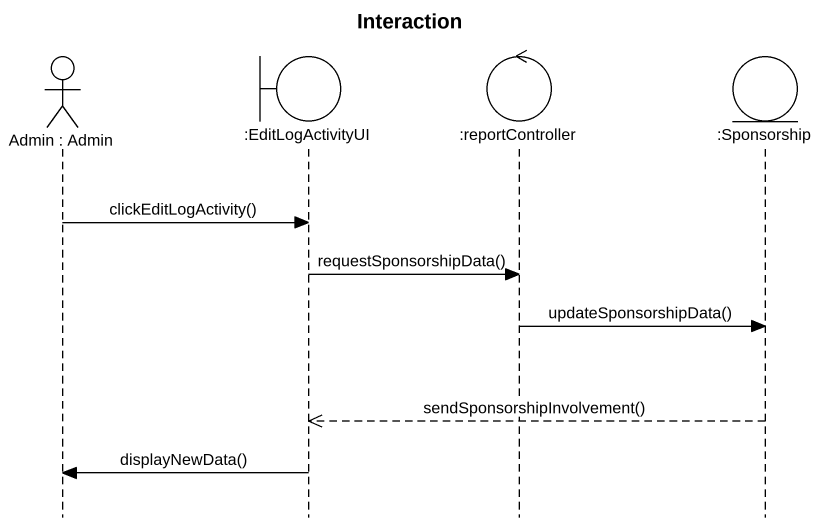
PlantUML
@startuml
title Interaction
hide footbox
actor "Admin : Admin" as Admin
boundary ":EditLogActivityUI" as EditLogActivityUI
control ":reportController" as reportController
entity ":Sponsorship" as Sponsorship

Admin -> EditLogActivityUI : clickEditLogActivity()
EditLogActivityUI -> reportController : requestSponsorshipData()
reportController -> Sponsorship : updateSponsorshipData()
Sponsorship -->> EditLogActivityUI : sendSponsorshipInvolvement()
EditLogActivityUI -> Admin : displayNewData()
@enduml
